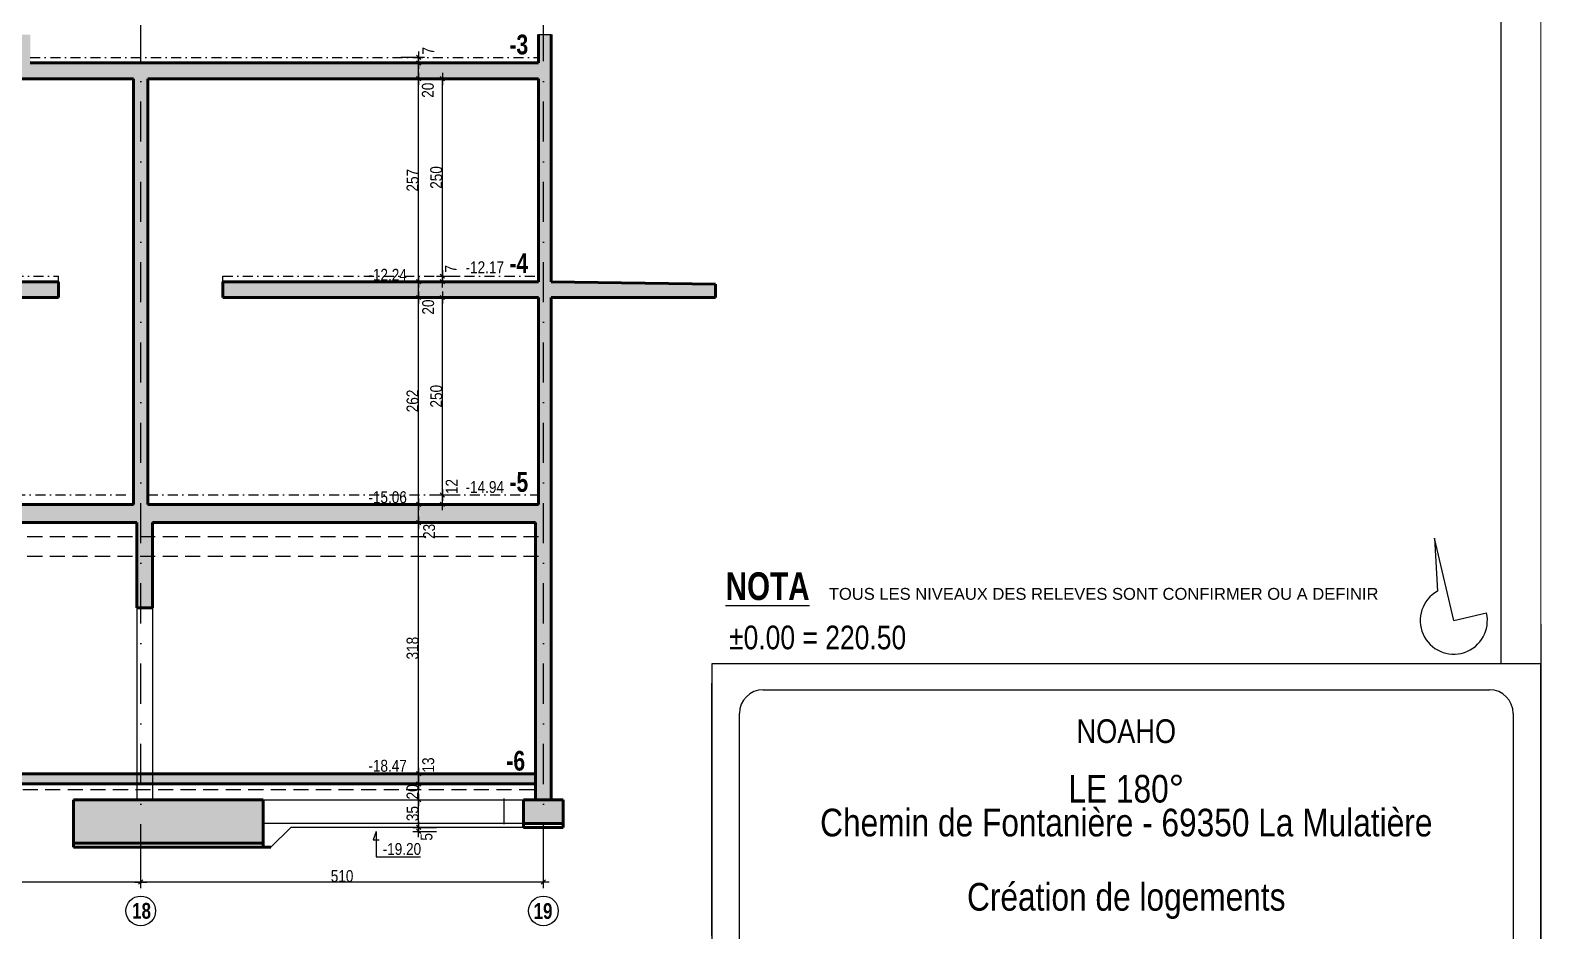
# Model space of a CAD drawing. Header units: millimetres. Extents: x 11663 to 22207, y 4553 to 8762.
# Drawn here: x 20294 to 22207, y 5700 to 6841 of the extents above; entities that cross this region are included whole.
import ezdxf
from ezdxf.enums import TextEntityAlignment as Align

# ---------------------------------------------------------------- set-up
doc = ezdxf.new("R2010")
doc.units = ezdxf.units.MM
doc.linetypes.add('CACHEX2', pattern=[19.05, 12.7, -6.35])
doc.linetypes.add('TIRETPTX2', pattern=[50.8, 25.4, -12.7, 0, -12.7])
for name, color, linetype in [('01-cartouche', 9, 'Continuous'), ('01-cartouche-cage A', 7, 'Continuous'), ('01_cote_gen', 4, 'Continuous'), ('01_linteaux', 2, 'Continuous'), ('01_poch_BN', 9, 'Continuous'), ('01_texte', 230, 'Continuous'), ('AA_COTES', 2, 'Continuous')]:
    doc.layers.add(name, color=color, linetype=linetype)
doc.layers.add('01_murs_coup', color=5, linetype='Continuous', lineweight=60)
doc.styles.add('ARIAL NA', font='ARIALN.TTF')
doc.styles.add('impact', font='impact.ttf')
doc.styles.add('MATTE_TXT', font='arial.ttf')
doc.styles.add('STYLE2', font='ARIALN.TTF')
doc.styles.add('stylemattecart', font='ARIALN.TTF')
doc.dimstyles.new('JB50', dxfattribs={"dimscale": 0.1, "dimtxt": 150, "dimasz": 15, "dimexe": 0.1, "dimexo": 0.1, "dimgap": 0.09, "dimtad": 1, "dimdec": 1, "dimdsep": 46, "dimtxsty": 'STYLE2', "dimblk1": 'BOND_G', "dimblk2": 'BOND_D', "dimsah": 1, "dimcen": 1.5, "dimdle": 0.01, "dimse1": 1, "dimse2": 1, "dimclrd": 4, "dimclre": 2, "dimclrt": 6, "dimazin": 2, "dimtfac": 2.333333, "dimtdec": 1, "dimtix": 1, "dimtmove": 2, "dimatfit": 3, "dimldrblk": 'BOND_G', "dimfxl": 1, "dimtolj": 1, "dimtzin": 0, "dimarcsym": 0})

# ---------------------------------------------------------------- blocks, each defined once
blk = doc.blocks.new('cartstruc')
at = {"layer": '01-cartouche-cage A', "linetype": 'Continuous'}
for p, q in [((0, 1485), (-1050, 1485)), ((-1050, 1485), (-1050, 0)), ((0, 0), (0, 1485))]:
    blk.add_line(p, q, dxfattribs=at)
at = {"layer": '01-cartouche-cage A', "color": 7, "linetype": 'Continuous'}
for p, q in [((-985, 1452), (-65, 1452)), ((-1015, 60), (-1015, 1422)), ((-35, 1422), (-35, 292.1))]:
    blk.add_line(p, q, dxfattribs=at)
for centre, start, end in [((-985, 1422), 90, 180), ((-65, 1422), 0, 90)]:
    blk.add_arc(centre, 30, start, end, dxfattribs=at)
at = {"layer": '01-cartouche-cage A', "color": 7, "style": 'stylemattecart'}
for tag, height, p in [('NOMCLIENT', 30, (-525, 1399.6)), ('ADRESSE1CLIENT', 25, (-525, 1326.7)), ('ADRESSE2CLIENT', 25, (-525, 1283.9)), ('NOMAFFAIRE1', 45, (-525.1, 1189.8)), ('NOMAFFAIRE2', 45, (-525.1, 1110.4)), ('NOMAFFAIRE3', 45, (-525.1, 1031.7)), ('ADRESSE1AFFAIRE', 20, (-525.1, 943.3)), ('ADRESSE2AFFAIRE', 20, (-525.1, 909.2)), ('INDICE-A', 15, (-959.1, 428.4)), ('DATE-A', 15, (-861.9, 428.4)), ('INDICE-B', 15, (-959.1, 400.5)), ('DATE-B', 15, (-861.9, 400.5)), ('INDICE-C', 15, (-959.1, 369.4)), ('DATE-C', 15, (-861.9, 369.4)), ('INDICE-D', 15, (-959.1, 338.3)), ('DATE-D', 15, (-861.9, 338.3)), ('INDICE-E', 15, (-959.1, 307.2)), ('DATE-E', 15, (-861.9, 307.2)), ('INDICE-F', 15, (-959.1, 276.1)), ('DATE-F', 15, (-861.9, 276.1))]:
    blk.add_attdef(tag, text='', height=height, dxfattribs=at).set_placement(p, align=Align.MIDDLE_CENTER)
for tag, height, p in [('NOMARCHI', 15, (-831.1, 803.3)), ('MODEL', 15, (-408.9, 803.3)), ('BETSTRUCTURE', 15, (-831.1, 776.5)), ('MOE', 15, (-408.9, 776.5)), ('BETFLUIDES', 15, (-831.1, 749.5)), ('CSPS', 15, (-408.9, 749.5)), ('ECONOMISTE', 15, (-831.1, 722.7)), ('OPC', 15, (-408.9, 722.7)), ('BDC', 15, (-831.1, 695.9)), ('NOMENTREPRISE', 15, (-408.9, 695.9)), ('NUMBAT', 27, (-249.5, 614.7)), ('PHASE', 35, (-249.5, 537.9)), ('CONT-SOL', 12, (-138.6, 490.2)), ('NOMDESS', 15, (-451.8, 132.3)), ('NOMING', 15, (-451.8, 104.3)), ('ECH', 15, (-451.8, 76.3)), ('NUMAFF', 25, (-196.3, 48.9))]:
    blk.add_attdef(tag, text='', height=height, dxfattribs=at).set_placement(p, align=Align.BOTTOM_LEFT)
at = {"layer": '01-cartouche-cage A', "color": 7, "style": 'stylemattecart', "width": 0.8}
for tag, p in [('TITRTEPLAN1', (-677.3, 664.6)), ('TITRTEPLAN2', (-677.3, 610.2)), ('TITRTEPLAN3', (-677.3, 556)), ('TITRTEPLAN4', (-677.3, 501.4))]:
    blk.add_attdef(tag, text='', height=33, dxfattribs=at).set_placement(p, align=Align.MIDDLE_CENTER)
at = {"layer": '01-cartouche-cage A', "color": 7, "style": 'stylemattecart'}
for tag, p in [('MODIF-A', (-802.6, 428.4)), ('MODIF-B', (-802.6, 400.5)), ('MODIF-C', (-802.6, 369.4)), ('MODIF-D', (-802.6, 338.3)), ('MODIF-E', (-802.6, 307.2)), ('MODIF-F', (-802.6, 276.1))]:
    blk.add_attdef(tag, text='', height=15, dxfattribs=at).set_placement(p, align=Align.MIDDLE_LEFT)
at = {"layer": '01-cartouche-cage A', "color": 255, "style": 'stylemattecart'}
for tag, height, p in [('N°P', 35, (-321, 256)), ('IP', 35, (-210.3, 256)), ('DATEPLAN', 15, (-257.7, 226.8))]:
    blk.add_attdef(tag, text='', height=height, dxfattribs=at).set_placement(p, align=Align.BOTTOM_LEFT)
blk = doc.blocks.new('BOND_G')
at = {"layer": 'AA_COTES', "color": 0}
for p, q in [((0, -5), (0, 15)), ((5, 0), (-5, 0)), ((1.8, 1.8), (-1.8, -1.8))]:
    blk.add_line(p, q, dxfattribs=at)
blk = doc.blocks.new('BOND_D')
at = {"layer": 'AA_COTES', "color": 0}
for p, q in [((5, 0), (-5, 0)), ((-1.8, -1.8), (1.8, 1.8)), ((0, 5), (0, -15))]:
    blk.add_line(p, q, dxfattribs=at)
blk = doc.blocks.new('*D107')
at = {"layer": '01_cote_gen', "color": 4, "lineweight": -2, "transparency": 16777216}
blk.add_line((20942.1, 5761.8), (20435.1, 5761.8), dxfattribs=at)
at = {"layer": 'Defpoints', "color": 0, "transparency": 16777216}
for p in [(20433.6, 5800.8), (20943.6, 5800.8), (20433.6, 5761.8)]:
    blk.add_point(p, dxfattribs=at)
at = {"layer": '01_cote_gen', "color": 4, "lineweight": -2, "transparency": 16777216, "xscale": 1.5, "yscale": 1.5, "zscale": 1.5, "rotation": 180}
blk.add_blockref('BOND_D', (20433.6, 5761.8), dxfattribs=at)
at = {"layer": '01_cote_gen', "color": 4, "lineweight": -2, "transparency": 16777216, "xscale": 1.5, "yscale": 1.5, "zscale": 1.5}
blk.add_blockref('BOND_G', (20943.6, 5761.8), dxfattribs=at)
at = {"layer": '01_cote_gen', "color": 6, "transparency": 16777216, "insert": (20688.6, 5769.4), "char_height": 15, "attachment_point": 5, "style": 'STYLE2'}
blk.add_mtext('\\A1;510', dxfattribs=at)
blk = doc.blocks.new('*D108')
at = {"layer": '01_cote_gen', "color": 4, "lineweight": -2, "transparency": 16777216}
blk.add_line((20432.1, 5761.8), (19835.2, 5761.8), dxfattribs=at)
at = {"layer": 'Defpoints', "color": 0, "transparency": 16777216}
for p in [(20433.6, 5800.8), (19833.7, 5761.8), (19833.7, 5761.8)]:
    blk.add_point(p, dxfattribs=at)
at = {"layer": '01_cote_gen', "color": 4, "lineweight": -2, "transparency": 16777216, "xscale": 1.5, "yscale": 1.5, "zscale": 1.5, "rotation": 180}
blk.add_blockref('BOND_D', (19833.7, 5761.8), dxfattribs=at)
at = {"layer": '01_cote_gen', "color": 4, "lineweight": -2, "transparency": 16777216, "xscale": 1.5, "yscale": 1.5, "zscale": 1.5}
blk.add_blockref('BOND_G', (20433.6, 5761.8), dxfattribs=at)
at = {"layer": '01_cote_gen', "color": 6, "transparency": 16777216, "insert": (20133.6, 5769.4), "char_height": 15, "attachment_point": 5, "style": 'STYLE2'}
blk.add_mtext('\\A1;600', dxfattribs=at)
blk = doc.blocks.new('*D476')
at = {"layer": '01_cote_gen', "color": 4, "lineweight": -2, "transparency": 16777216}
blk.add_line((20785.6, 5900.6), (20785.6, 6215.6), dxfattribs=at)
at = {"layer": 'Defpoints', "color": 0, "transparency": 16777216}
for p in [(20785.6, 6217.1), (20798.5, 6217.1), (20798.5, 5899.1)]:
    blk.add_point(p, dxfattribs=at)
at = {"layer": '01_cote_gen', "color": 4, "lineweight": -2, "transparency": 16777216, "xscale": 1.5, "yscale": 1.5, "zscale": 1.5}
for name, p, rotation in [('BOND_D', (20785.6, 6217.1), 90), ('BOND_G', (20785.6, 5899.1), 270)]:
    blk.add_blockref(name, p, dxfattribs=dict(at, rotation=rotation))
at = {"layer": '01_cote_gen', "color": 6, "transparency": 16777216, "insert": (20777.9, 6058.1), "char_height": 15, "attachment_point": 5, "rotation": 90, "style": 'STYLE2'}
blk.add_mtext('\\A1;318', dxfattribs=at)
blk = doc.blocks.new('*D477')
at = {"layer": '01_cote_gen', "color": 4, "lineweight": -2, "transparency": 16777216}
blk.add_line((20785.6, 6218.6), (20785.6, 6238.6), dxfattribs=at)
at = {"layer": 'Defpoints', "color": 0, "transparency": 16777216}
for p in [(20785.6, 6240.1), (20808.1, 6240.1), (20808.1, 6217.1)]:
    blk.add_point(p, dxfattribs=at)
at = {"layer": '01_cote_gen', "color": 4, "lineweight": -2, "transparency": 16777216, "xscale": 1.5, "yscale": 1.5, "zscale": 1.5}
for name, p, rotation in [('BOND_D', (20785.6, 6240.1), 90), ('BOND_G', (20785.6, 6217.1), 270)]:
    blk.add_blockref(name, p, dxfattribs=dict(at, rotation=rotation))
at = {"layer": '01_cote_gen', "color": 6, "transparency": 16777216, "insert": (20798.9, 6205.9), "char_height": 15, "attachment_point": 5, "rotation": 90, "style": 'STYLE2'}
blk.add_mtext('\\A1;23', dxfattribs=at)
blk = doc.blocks.new('*D478')
at = {"layer": '01_cote_gen', "color": 4, "lineweight": -2, "transparency": 16777216}
blk.add_line((20815.6, 6241.6), (20815.6, 6250.6), dxfattribs=at)
at = {"layer": 'Defpoints', "color": 0, "transparency": 16777216}
for p in [(20815.6, 6252.1), (20834.2, 6252.1), (20834.2, 6240.1)]:
    blk.add_point(p, dxfattribs=at)
at = {"layer": '01_cote_gen', "color": 4, "lineweight": -2, "transparency": 16777216, "xscale": 1.5, "yscale": 1.5, "zscale": 1.5}
for name, p, rotation in [('BOND_D', (20815.6, 6252.1), 90), ('BOND_G', (20815.6, 6240.1), 270)]:
    blk.add_blockref(name, p, dxfattribs=dict(at, rotation=rotation))
at = {"layer": '01_cote_gen', "color": 6, "transparency": 16777216, "insert": (20827.4, 6262.7), "char_height": 15, "attachment_point": 5, "rotation": 90, "style": 'STYLE2'}
blk.add_mtext('\\A1;12', dxfattribs=at)
blk = doc.blocks.new('*D479')
at = {"layer": '01_cote_gen', "color": 4, "lineweight": -2, "transparency": 16777216}
blk.add_line((20785.6, 6241.6), (20785.6, 6500.6), dxfattribs=at)
at = {"layer": 'Defpoints', "color": 0, "transparency": 16777216}
for p in [(20785.6, 6502.1), (20793.1, 6502.1), (20793.1, 6240.1)]:
    blk.add_point(p, dxfattribs=at)
at = {"layer": '01_cote_gen', "color": 4, "lineweight": -2, "transparency": 16777216, "xscale": 1.5, "yscale": 1.5, "zscale": 1.5}
for name, p, rotation in [('BOND_D', (20785.6, 6502.1), 90), ('BOND_G', (20785.6, 6240.1), 270)]:
    blk.add_blockref(name, p, dxfattribs=dict(at, rotation=rotation))
at = {"layer": '01_cote_gen', "color": 6, "transparency": 16777216, "insert": (20777.9, 6371.1), "char_height": 15, "attachment_point": 5, "rotation": 90, "style": 'STYLE2'}
blk.add_mtext('\\A1;262', dxfattribs=at)
blk = doc.blocks.new('*D480')
at = {"layer": '01_cote_gen', "color": 4, "lineweight": -2, "transparency": 16777216}
blk.add_line((20815.6, 6253.6), (20815.6, 6500.6), dxfattribs=at)
at = {"layer": 'Defpoints', "color": 0, "transparency": 16777216}
for p in [(20812, 6502.1), (20815.6, 6502.1), (20799.7, 6252.1)]:
    blk.add_point(p, dxfattribs=at)
at = {"layer": '01_cote_gen', "color": 4, "lineweight": -2, "transparency": 16777216, "xscale": 1.5, "yscale": 1.5, "zscale": 1.5}
for name, p, rotation in [('BOND_D', (20815.6, 6502.1), 90), ('BOND_G', (20815.6, 6252.1), 270)]:
    blk.add_blockref(name, p, dxfattribs=dict(at, rotation=rotation))
at = {"layer": '01_cote_gen', "color": 6, "transparency": 16777216, "insert": (20807.9, 6377.1), "char_height": 15, "attachment_point": 5, "rotation": 90, "style": 'STYLE2'}
blk.add_mtext('\\A1;250', dxfattribs=at)
blk = doc.blocks.new('*D481')
at = {"layer": '01_cote_gen', "color": 4, "lineweight": -2, "transparency": 16777216}
blk.add_line((20785.6, 6503.6), (20785.6, 6520.6), dxfattribs=at)
at = {"layer": 'Defpoints', "color": 0, "transparency": 16777216}
for p in [(20785.6, 6522.1), (20838.1, 6522.1), (20838.1, 6502.1)]:
    blk.add_point(p, dxfattribs=at)
at = {"layer": '01_cote_gen', "color": 4, "lineweight": -2, "transparency": 16777216, "xscale": 1.5, "yscale": 1.5, "zscale": 1.5}
for name, p, rotation in [('BOND_D', (20785.6, 6522.1), 90), ('BOND_G', (20785.6, 6502.1), 270)]:
    blk.add_blockref(name, p, dxfattribs=dict(at, rotation=rotation))
at = {"layer": '01_cote_gen', "color": 6, "transparency": 16777216, "insert": (20797.7, 6490), "char_height": 15, "attachment_point": 5, "rotation": 90, "style": 'STYLE2'}
blk.add_mtext('\\A1;20', dxfattribs=at)
blk = doc.blocks.new('*D482')
at = {"layer": '01_cote_gen', "color": 4, "lineweight": -2, "transparency": 16777216}
blk.add_line((20815.6, 6523.6), (20815.6, 6527.6), dxfattribs=at)
at = {"layer": 'Defpoints', "color": 0, "transparency": 16777216}
for p in [(20815.6, 6529.1), (20831, 6529.1), (20831, 6522.1)]:
    blk.add_point(p, dxfattribs=at)
at = {"layer": '01_cote_gen', "color": 4, "lineweight": -2, "transparency": 16777216, "xscale": 1.5, "yscale": 1.5, "zscale": 1.5}
for name, p, rotation in [('BOND_D', (20815.6, 6529.1), 90), ('BOND_G', (20815.6, 6522.1), 270)]:
    blk.add_blockref(name, p, dxfattribs=dict(at, rotation=rotation))
at = {"layer": '01_cote_gen', "color": 6, "transparency": 16777216, "insert": (20826.4, 6538.5), "char_height": 15, "attachment_point": 5, "rotation": 90, "style": 'STYLE2'}
blk.add_mtext('\\A1;7', dxfattribs=at)
blk = doc.blocks.new('*D483')
at = {"layer": '01_cote_gen', "color": 4, "lineweight": -2, "transparency": 16777216}
blk.add_line((20815.6, 6530.6), (20815.6, 6777.6), dxfattribs=at)
at = {"layer": 'Defpoints', "color": 0, "transparency": 16777216}
for p in [(20815.6, 6779.1), (20835.4, 6779.1), (20835.4, 6529.1)]:
    blk.add_point(p, dxfattribs=at)
at = {"layer": '01_cote_gen', "color": 4, "lineweight": -2, "transparency": 16777216, "xscale": 1.5, "yscale": 1.5, "zscale": 1.5}
for name, p, rotation in [('BOND_D', (20815.6, 6779.1), 90), ('BOND_G', (20815.6, 6529.1), 270)]:
    blk.add_blockref(name, p, dxfattribs=dict(at, rotation=rotation))
at = {"layer": '01_cote_gen', "color": 6, "transparency": 16777216, "insert": (20807.9, 6654.1), "char_height": 15, "attachment_point": 5, "rotation": 90, "style": 'STYLE2'}
blk.add_mtext('\\A1;250', dxfattribs=at)
blk = doc.blocks.new('*D484')
at = {"layer": '01_cote_gen', "color": 4, "lineweight": -2, "transparency": 16777216}
blk.add_line((20785.6, 6523.6), (20785.6, 6777.6), dxfattribs=at)
at = {"layer": 'Defpoints', "color": 0, "transparency": 16777216}
for p in [(20785.6, 6779.1), (20786.5, 6779.1), (20764.2, 6522.1)]:
    blk.add_point(p, dxfattribs=at)
at = {"layer": '01_cote_gen', "color": 4, "lineweight": -2, "transparency": 16777216, "xscale": 1.5, "yscale": 1.5, "zscale": 1.5}
for name, p, rotation in [('BOND_D', (20785.6, 6779.1), 90), ('BOND_G', (20785.6, 6522.1), 270)]:
    blk.add_blockref(name, p, dxfattribs=dict(at, rotation=rotation))
at = {"layer": '01_cote_gen', "color": 6, "transparency": 16777216, "insert": (20777.9, 6650.6), "char_height": 15, "attachment_point": 5, "rotation": 90, "style": 'STYLE2'}
blk.add_mtext('\\A1;257', dxfattribs=at)
blk = doc.blocks.new('*D485')
at = {"layer": '01_cote_gen', "color": 4, "lineweight": -2, "transparency": 16777216}
blk.add_line((20785.6, 6780.6), (20785.6, 6797.6), dxfattribs=at)
at = {"layer": 'Defpoints', "color": 0, "transparency": 16777216}
for p in [(20785.6, 6799.1), (20802.1, 6799.1), (20799.6, 6779.1)]:
    blk.add_point(p, dxfattribs=at)
at = {"layer": '01_cote_gen', "color": 4, "lineweight": -2, "transparency": 16777216, "xscale": 1.5, "yscale": 1.5, "zscale": 1.5}
for name, p, rotation in [('BOND_D', (20785.6, 6799.1), 90), ('BOND_G', (20785.6, 6779.1), 270)]:
    blk.add_blockref(name, p, dxfattribs=dict(at, rotation=rotation))
at = {"layer": '01_cote_gen', "color": 6, "transparency": 16777216, "insert": (20797.3, 6764.6), "char_height": 15, "attachment_point": 5, "rotation": 90, "style": 'STYLE2'}
blk.add_mtext('\\A1;20', dxfattribs=at)
blk = doc.blocks.new('*D578')
at = {"layer": '01_cote_gen', "color": 4, "lineweight": -2, "transparency": 16777216}
blk.add_line((20785.6, 6804.6), (20785.6, 6800.6), dxfattribs=at)
at = {"layer": 'Defpoints', "color": 0, "transparency": 16777216}
for p in [(20785.6, 6799.1), (20799.5, 6806.1), (20799.5, 6799.1)]:
    blk.add_point(p, dxfattribs=at)
at = {"layer": '01_cote_gen', "color": 4, "lineweight": -2, "transparency": 16777216, "xscale": 1.5, "yscale": 1.5, "zscale": 1.5}
for name, p, rotation in [('BOND_G', (20785.6, 6806.1), 90), ('BOND_D', (20785.6, 6799.1), 270)]:
    blk.add_blockref(name, p, dxfattribs=dict(at, rotation=rotation))
at = {"layer": '01_cote_gen', "color": 6, "transparency": 16777216, "insert": (20797.9, 6814.5), "char_height": 15, "attachment_point": 5, "rotation": 90, "style": 'STYLE2'}
blk.add_mtext('\\A1;7', dxfattribs=at)
blk = doc.blocks.new('*D584')
at = {"layer": '01_cote_gen', "color": 4, "lineweight": -2, "transparency": 16777216}
blk.add_line((20785.6, 5887.6), (20785.6, 5897.6), dxfattribs=at)
at = {"layer": 'Defpoints', "color": 0, "transparency": 16777216}
for p in [(20785.6, 5899.1), (20796.6, 5899.1), (20793.8, 5886.1)]:
    blk.add_point(p, dxfattribs=at)
at = {"layer": '01_cote_gen', "color": 4, "lineweight": -2, "transparency": 16777216, "xscale": 1.5, "yscale": 1.5, "zscale": 1.5}
for name, p, rotation in [('BOND_D', (20785.6, 5899.1), 90), ('BOND_G', (20785.6, 5886.1), 270)]:
    blk.add_blockref(name, p, dxfattribs=dict(at, rotation=rotation))
at = {"layer": '01_cote_gen', "color": 6, "transparency": 16777216, "insert": (20797.8, 5910.1), "char_height": 15, "attachment_point": 5, "rotation": 90, "style": 'STYLE2'}
blk.add_mtext('\\A1;13', dxfattribs=at)
blk = doc.blocks.new('*D585')
at = {"layer": '01_cote_gen', "color": 4, "lineweight": -2, "transparency": 16777216}
blk.add_line((20785.6, 5867.6), (20785.6, 5884.6), dxfattribs=at)
at = {"layer": 'Defpoints', "color": 0, "transparency": 16777216}
for p in [(20785.6, 5886.1), (20795.1, 5886.1), (20795.1, 5866.1)]:
    blk.add_point(p, dxfattribs=at)
at = {"layer": '01_cote_gen', "color": 4, "lineweight": -2, "transparency": 16777216, "xscale": 1.5, "yscale": 1.5, "zscale": 1.5}
for name, p, rotation in [('BOND_D', (20785.6, 5886.1), 90), ('BOND_G', (20785.6, 5866.1), 270)]:
    blk.add_blockref(name, p, dxfattribs=dict(at, rotation=rotation))
at = {"layer": '01_cote_gen', "color": 6, "transparency": 16777216, "insert": (20777.9, 5876.1), "char_height": 15, "attachment_point": 5, "rotation": 90, "style": 'STYLE2'}
blk.add_mtext('\\A1;20', dxfattribs=at)
blk = doc.blocks.new('*D586')
at = {"layer": '01_cote_gen', "color": 4, "lineweight": -2, "transparency": 16777216}
blk.add_line((20785.6, 5832.6), (20785.6, 5864.6), dxfattribs=at)
at = {"layer": 'Defpoints', "color": 0, "transparency": 16777216}
for p in [(20785.6, 5866.1), (20795.4, 5866.1), (20792.1, 5831.1)]:
    blk.add_point(p, dxfattribs=at)
at = {"layer": '01_cote_gen', "color": 4, "lineweight": -2, "transparency": 16777216, "xscale": 1.5, "yscale": 1.5, "zscale": 1.5}
for name, p, rotation in [('BOND_D', (20785.6, 5866.1), 90), ('BOND_G', (20785.6, 5831.1), 270)]:
    blk.add_blockref(name, p, dxfattribs=dict(at, rotation=rotation))
at = {"layer": '01_cote_gen', "color": 6, "transparency": 16777216, "insert": (20777.9, 5848.6), "char_height": 15, "attachment_point": 5, "rotation": 90, "style": 'STYLE2'}
blk.add_mtext('\\A1;35', dxfattribs=at)
blk = doc.blocks.new('*D587')
at = {"layer": '01_cote_gen', "color": 4, "lineweight": -2, "transparency": 16777216}
blk.add_line((20785.6, 5827.6), (20785.6, 5829.6), dxfattribs=at)
at = {"layer": 'Defpoints', "color": 0, "transparency": 16777216}
for p in [(20785.6, 5831.1), (20793.1, 5831.1), (20793.7, 5826.1)]:
    blk.add_point(p, dxfattribs=at)
at = {"layer": '01_cote_gen', "color": 4, "lineweight": -2, "transparency": 16777216, "xscale": 1.5, "yscale": 1.5, "zscale": 1.5}
for name, p, rotation in [('BOND_D', (20785.6, 5831.1), 90), ('BOND_G', (20785.6, 5826.1), 270)]:
    blk.add_blockref(name, p, dxfattribs=dict(at, rotation=rotation))
at = {"layer": '01_cote_gen', "color": 6, "transparency": 16777216, "insert": (20795.6, 5819.1), "char_height": 15, "attachment_point": 5, "rotation": 90, "style": 'STYLE2'}
blk.add_mtext('\\A1;5', dxfattribs=at)

msp = doc.modelspace()

# ---------------------------------------------------------------- hatches: boundary and pattern name
at = {"layer": '01_poch_BN'}
h = msp.add_hatch(color=256, dxfattribs=at)
h.dxf.hatch_style = 1
h.paths.add_polyline_path([(21161.75, 6519.07), (20953.54, 6522.07), (20953.54, 6835.01), (20937.54, 6835.01), (20937.54, 6799.07), (20293.57, 6799.07), (20293.57, 6835.01), (20275.57, 6835.01), (20275.57, 6799.07), (19557.57, 6799.07), (19557.57, 6835.01), (19539.57, 6835.01), (19539.57, 6799.07), (18821.57, 6799.07), (18821.57, 6835.01), (18805.57, 6835.01), (18805.57, 6799.07), (18805.57, 6199.07), (18805.57, 6176.07), (18805.57, 5866.07), (18825.57, 5866.07), (18825.57, 6176.07), (19399.57, 6176.07), (19399.57, 5866.07), (19419.57, 5866.07), (19419.57, 6176.07), (19693.57, 6176.07), (19693.57, 5866.07), (19713.57, 5866.07), (19713.57, 6176.17), (19713.57, 6217.07), (20428.54, 6217.07), (20428.54, 6109.07), (20448.54, 6109.07), (20448.54, 6217.07), (20933.54, 6217.07), (20933.54, 5866.07), (20953.54, 5866.07), (20953.54, 6502.07), (21161.75, 6502.07)])
h.paths.add_polyline_path([(19558.27, 6517.07), (19558.27, 6779.07), (20424.54, 6779.07), (20424.54, 6240.07), (19713.57, 6240.07), (19713.57, 6502.07), (20329.54, 6502.07), (20329.54, 6522.07), (19693.57, 6522.07), (19693.57, 6517.07)], flags=16)
h.paths.add_polyline_path([(19693.57, 6494.07), (19693.57, 6199.07), (19419.57, 6199.07), (19419.57, 6494.07)], flags=16)
h.paths.add_polyline_path([(19540.27, 6517.07), (18821.57, 6517.07), (18821.57, 6779.07), (19540.27, 6779.07)], flags=16)
h.paths.add_polyline_path([(19399.57, 6494.07), (19399.57, 6199.07), (18825.57, 6199.07), (18825.57, 6494.07)], flags=16)
h.paths.add_polyline_path([(20442.54, 6779.07), (20937.54, 6779.07), (20937.54, 6522.07), (20537.54, 6522.07), (20537.54, 6502.07), (20937.54, 6502.07), (20937.54, 6240.07), (20442.54, 6240.07)], flags=16)
h.paths.add_polyline_path([(20933.54, 5899.07), (19713.57, 5899.07), (19713.57, 5886.07), (20933.54, 5886.07)], flags=17)
h.paths.add_polyline_path([(20588.54, 5866.07), (20348.54, 5866.07), (20348.54, 5811.07), (20588.54, 5811.07)])
h.paths.add_polyline_path([(20968.54, 5866.07), (20918.54, 5866.07), (20918.54, 5836.07), (20968.54, 5836.07)])
h.paths.add_polyline_path([(19778.57, 5866.07), (19628.57, 5866.07), (19628.57, 5811.07), (19778.57, 5811.07)])
h.paths.add_polyline_path([(19434.57, 5866.07), (19384.57, 5866.07), (19384.57, 5836.07), (19434.57, 5836.07)])
h.paths.add_polyline_path([(18839.57, 5866.07), (18769.57, 5866.07), (18769.57, 5831.07), (18839.57, 5831.07)])
h.paths.add_polyline_path([(19399.57, 5899.07), (18825.57, 5899.07), (18825.57, 5886.07), (19399.57, 5886.07)], flags=17)
h.paths.add_polyline_path([(19693.57, 5899.07), (19419.57, 5899.07), (19419.57, 5886.07), (19693.57, 5886.07)], flags=17)

# ---------------------------------------------------------------- linework, layer by layer
at = {"layer": '01_cote_gen'}
msp.add_line((22206.96, 6088.36), (22206.96, 4553.36), dxfattribs=at)
at = {"layer": '01_linteaux', "linetype": 'TIRETPTX2', "ltscale": 2}
for p, q in [((20433.61, 5784.28), (20433.61, 6847.02)), ((20943.61, 5784.28), (20943.61, 6847.02))]:
    msp.add_line(p, q, dxfattribs=at)
at = {"layer": '01_linteaux', "linetype": 'TIRETPTX2', "ltscale": 0.5}
for p, q in [((20293.57, 6806.07), (20937.54, 6806.07)), ((19558.27, 6529.07), (20329.54, 6529.07)), ((20329.54, 6522.07), (20329.54, 6529.07)), ((20537.54, 6529.07), (20937.54, 6529.07)), ((20537.54, 6522.07), (20537.54, 6529.07)), ((19713.57, 6252.07), (20424.54, 6252.07)), ((20442.54, 6252.07), (20937.54, 6252.07))]:
    msp.add_line(p, q, dxfattribs=at)
at = {"layer": '01_linteaux', "linetype": 'CACHEX2', "ltscale": 1.5}
for p, q in [((20937.61, 6199.12), (19560.03, 6199.12)), ((20937.61, 6174.12), (19540.03, 6174.12)), ((19713.57, 5899.07), (20933.54, 5899.07)), ((19712.59, 5878.99), (20937.61, 5879.15))]:
    msp.add_line(p, q, dxfattribs=at)
at = {"layer": '01_linteaux'}
for p, q in [((20428.54, 6109.07), (20428.54, 5866.07)), ((20448.54, 6109.07), (20448.54, 5866.07)), ((20588.54, 5866.07), (20918.54, 5866.07)), ((20893.31, 5867.81), (20893.31, 5835.32)), ((20918.54, 5836.07), (20588.54, 5836.07)), ((20598.54, 5806.07), (20623.54, 5831.07)), ((20918.54, 5831.07), (20623.54, 5831.07))]:
    msp.add_line(p, q, dxfattribs=at)
at = {"layer": '01_murs_coup', "linetype": 'Continuous', "lineweight": 5}
msp.add_line((22206.96, 8753.36), (22206.96, 6088.36), dxfattribs=at)
at = {"layer": '01_murs_coup'}
for p, q in [((20937.54, 6835.01), (20937.54, 6799.07)), ((20953.54, 6835.01), (20953.54, 6522.07)), ((20293.57, 6799.07), (20937.54, 6799.07)), ((19558.27, 6779.07), (20424.54, 6779.07)), ((20424.54, 6779.07), (20424.54, 6240.07)), ((20442.54, 6779.07), (20937.54, 6779.07)), ((20442.54, 6779.07), (20442.54, 6240.07)), ((20937.54, 6779.07), (20937.54, 6522.07)), ((19693.57, 6522.07), (20329.54, 6522.07)), ((20329.54, 6522.07), (20329.54, 6502.07)), ((20537.54, 6522.07), (20937.54, 6522.07)), ((20537.54, 6522.07), (20537.54, 6502.07)), ((20953.54, 6522.07), (21161.75, 6519.07)), ((21161.75, 6519.07), (21161.75, 6502.07)), ((19713.57, 6502.07), (20329.54, 6502.07)), ((20537.54, 6502.07), (20937.54, 6502.07)), ((20937.54, 6502.07), (20937.54, 6240.07)), ((20953.54, 6502.07), (20953.54, 5866.07)), ((20953.54, 6502.07), (21161.75, 6502.07)), ((20424.54, 6240.07), (19713.57, 6240.07)), ((20442.54, 6240.07), (20937.54, 6240.07)), ((20428.54, 6217.07), (19713.57, 6217.07)), ((20428.54, 6217.07), (20428.54, 6109.07)), ((20448.54, 6217.07), (20933.54, 6217.07)), ((20448.54, 6217.07), (20448.54, 6109.07)), ((20933.54, 6217.07), (20933.54, 5866.07)), ((20428.54, 6109.07), (20448.54, 6109.07)), ((19713.57, 5899.07), (20933.54, 5899.07)), ((19713.57, 5886.07), (20933.54, 5886.07)), ((20348.54, 5866.07), (20348.54, 5806.07)), ((20588.54, 5866.07), (20348.54, 5866.07)), ((20588.54, 5866.07), (20588.54, 5806.07)), ((20918.54, 5866.07), (20968.54, 5866.07)), ((20918.54, 5866.07), (20918.54, 5831.07)), ((20968.54, 5866.07), (20968.54, 5831.07)), ((20918.54, 5836.07), (20968.54, 5836.07)), ((20918.54, 5831.07), (20968.54, 5831.07)), ((20588.54, 5811.07), (20348.54, 5811.07)), ((20588.54, 5806.07), (20348.54, 5806.07)), ((20598.54, 5806.07), (20588.54, 5806.07))]:
    msp.add_line(p, q, dxfattribs=at)
at = {"layer": '01_poch_BN'}
msp.add_line((20937.54, 6835.01), (20953.54, 6835.01), dxfattribs=at)
at = {"layer": '01_texte'}
for p, q in [((22156.96, 6038.36), (22156.96, 8703.36)), ((22096.74, 6092.99), (22072.37, 6197.27)), ((22072.37, 6197.27), (22076.03, 6130.17)), ((22096.74, 6092.99), (22138.18, 6102.67)), ((21156.96, 5973.82), (21156.96, 6013.82)), ((21156.96, 5933.82), (21156.96, 5973.82)), ((21156.96, 5893.82), (21156.96, 5933.82)), ((21156.96, 5853.82), (21156.96, 5893.82)), ((21156.96, 5813.82), (21156.96, 5853.82)), ((20731.74, 5826.07), (20728.14, 5815.36)), ((20731.74, 5826.07), (20731.74, 5793.7)), ((20728.14, 5815.36), (20735.55, 5815.36)), ((21156.96, 5773.82), (21156.96, 5813.82)), ((20731.74, 5793.7), (20787.77, 5793.7)), ((21156.96, 5733.82), (21156.96, 5773.82)), ((21156.96, 5693.82), (21156.96, 5733.82))]:
    msp.add_line(p, q, dxfattribs=at)
for centre in [(20433.61, 5725.36), (20943.61, 5725.36)]:
    msp.add_circle(centre, 18.81, dxfattribs=at)
msp.add_arc((22096.74, 6092.99), 42.56, 119.12103, 13.15202, dxfattribs=at)

# ---------------------------------------------------------------- block references
at = {"layer": '01_murs_coup', "linetype": 'Continuous', "lineweight": 5}
ref = msp.add_blockref('cartstruc', (22206.96, 4553.36), dxfattribs=at)
ref.add_attrib('NOMCLIENT', 'NOAHO', dxfattribs={"layer": '01-cartouche', "color": 7, "height": 30, "style": 'stylemattecart'}).set_placement((21681.95, 5952.97), align=Align.MIDDLE_CENTER)
ref.add_attrib('ADRESSE1CLIENT', 'LE 180°', dxfattribs={"layer": '01-cartouche-cage A', "color": 7, "height": 35, "style": 'stylemattecart'}).set_placement((21681.94, 5880.06), align=Align.MIDDLE_CENTER)
ref.add_attrib('ADRESSE2CLIENT', 'Chemin de Fontanière - 69350 La Mulatière', dxfattribs={"layer": '01-cartouche-cage A', "color": 7, "height": 35, "style": 'stylemattecart'}).set_placement((21681.93, 5837.22), align=Align.MIDDLE_CENTER)
ref.add_attrib('NOMAFFAIRE1', 'Création de logements', dxfattribs={"layer": '01-cartouche-cage A', "color": 7, "height": 35, "style": 'stylemattecart'}).set_placement((21681.91, 5743.2), align=Align.MIDDLE_CENTER)

# ---------------------------------------------------------------- texts
at = {"layer": '01_texte'}
for s, height, style, p in [('-3', 25, 'impact', (20900.5, 6810)), ('-12.17', 15, 'ARIAL NA', (20845.02, 6532.92)), ('-4', 25, 'impact', (20900.5, 6533)), ('-12.24', 15, 'ARIAL NA', (20721.92, 6523.36)), ('-5', 25, 'impact', (20900.5, 6256)), ('-15.06', 15, 'ARIAL NA', (20721.92, 6241.73)), ('-14.94', 15, 'ARIAL NA', (20845.02, 6254.63)), ('TOUS LES NIVEAUX DES RELEVES SONT CONFIRMER OU A DEFINIR', 15, 'MATTE_TXT', (21305.16, 6119.32)), ('-18.47', 15, 'ARIAL NA', (20721.92, 5901.63)), ('-6', 25, 'impact', (20896.62, 5903)), ('-19.20', 15, 'ARIAL NA', (20740.01, 5796.26)), ('19', 20, 'impact', (20931.21, 5715.19))]:
    msp.add_text(s, height=height, dxfattribs=dict(at, style=style)).set_placement(p)
at = {"layer": '01_texte', "style": 'impact'}
msp.add_text('%%UNOTA', height=35, rotation=0, dxfattribs=at).set_placement((21227.62, 6108.57), align=Align.BOTTOM_CENTER)
at = {"layer": '01_texte', "style": 'MATTE_TXT', "width": 0.8}
msp.add_text('%%P0.00 = 220.50', height=30, dxfattribs=at).set_placement((21290.96, 6047.61), align=Align.BOTTOM_CENTER)
at = {"layer": '01_texte', "insert": (20422.73, 5735.47), "char_height": 20, "attachment_point": 1, "line_spacing_factor": 0.895453, "style": 'impact'}
msp.add_mtext('18', dxfattribs=at)

# ---------------------------------------------------------------- dimensions: what is measured, and where the dimension line sits
at = {"layer": '01_cote_gen'}
for base, p1, p2, picture, middle in [((20785.61, 6799.07), (20799.48, 6806.07), (20799.48, 6799.07), '*D578', (20797.92, 6814.49)), ((20785.61, 6799.07), (20799.59, 6779.07), (20802.06, 6799.07), '*D485', (20797.27, 6764.63)), ((20815.61, 6529.07), (20830.99, 6522.07), (20830.99, 6529.07), '*D482', (20826.38, 6538.47)), ((20785.61, 6522.07), (20838.11, 6502.07), (20838.11, 6522.07), '*D481', (20797.69, 6490.01)), ((20815.61, 6252.07), (20834.21, 6240.07), (20834.21, 6252.07), '*D478', (20827.36, 6262.7)), ((20785.61, 6240.07), (20808.11, 6217.07), (20808.11, 6240.07), '*D477', (20798.86, 6205.87)), ((20785.61, 5899.07), (20793.83, 5886.07), (20796.58, 5899.07), '*D584', (20797.76, 5910.14)), ((20785.61, 5831.07), (20793.72, 5826.07), (20793.11, 5831.07), '*D587', (20795.65, 5819.07))]:
    dim = msp.add_linear_dim(base=base, p1=p1, p2=p2, angle=90, dimstyle='JB50', dxfattribs=at)
    dim.commit()
    dim.dimension.update_dxf_attribs({"geometry": picture, "text_midpoint": middle, "dimtype": 160})
for base, p1, p2, picture, middle in [((20785.61, 6779.07), (20764.2, 6522.07), (20786.46, 6779.07), '*D484', (20777.94, 6650.57)), ((20815.61, 6779.07), (20835.44, 6529.07), (20835.44, 6779.07), '*D483', (20807.94, 6654.07)), ((20785.61, 6502.07), (20793.11, 6240.07), (20793.11, 6502.07), '*D479', (20777.94, 6371.07)), ((20815.61, 6502.07), (20799.67, 6252.07), (20812.02, 6502.07), '*D480', (20807.94, 6377.07)), ((20785.61, 6217.07), (20798.49, 5899.07), (20798.49, 6217.07), '*D476', (20777.94, 6058.07)), ((20785.61, 5886.07), (20795.05, 5866.07), (20795.05, 5886.07), '*D585', (20777.94, 5876.07)), ((20785.61, 5866.07), (20792.05, 5831.07), (20795.39, 5866.07), '*D586', (20777.94, 5848.57))]:
    dim = msp.add_linear_dim(base=base, p1=p1, p2=p2, angle=90, dimstyle='JB50', dxfattribs=at)
    dim.commit()
    dim.dimension.update_dxf_attribs({"geometry": picture, "text_midpoint": middle})
for base, p1, p2, picture, middle in [((19833.65, 5761.78), (20433.61, 5800.84), (19833.65, 5761.78), '*D108', (20133.63, 5769.45)), ((20433.61, 5761.78), (20943.61, 5800.84), (20433.61, 5800.84), '*D107', (20688.61, 5769.45))]:
    dim = msp.add_linear_dim(base=base, p1=p1, p2=p2, dimstyle='JB50', dxfattribs=at)
    dim.commit()
    dim.dimension.update_dxf_attribs({"geometry": picture, "text_midpoint": middle})

doc.saveas('drawing.dxf')
